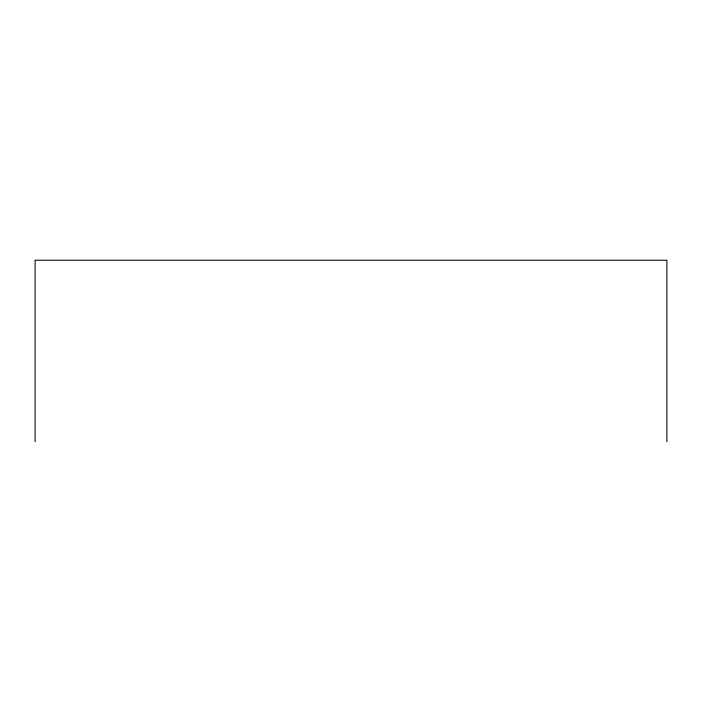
<?xml version="1.0" encoding="UTF-8"?>
<svg xmlns="http://www.w3.org/2000/svg" width="702" height="702" viewBox="0 0 702 702"><rect width="100%" height="100%" fill="white"/><g stroke="black" fill="none" stroke-linecap="round" stroke-linejoin="round"><path stroke-width="1.05" d="M666.9 441.769L666.9 260.231L35.1 260.231L35.1 441.769"/></g></svg>
